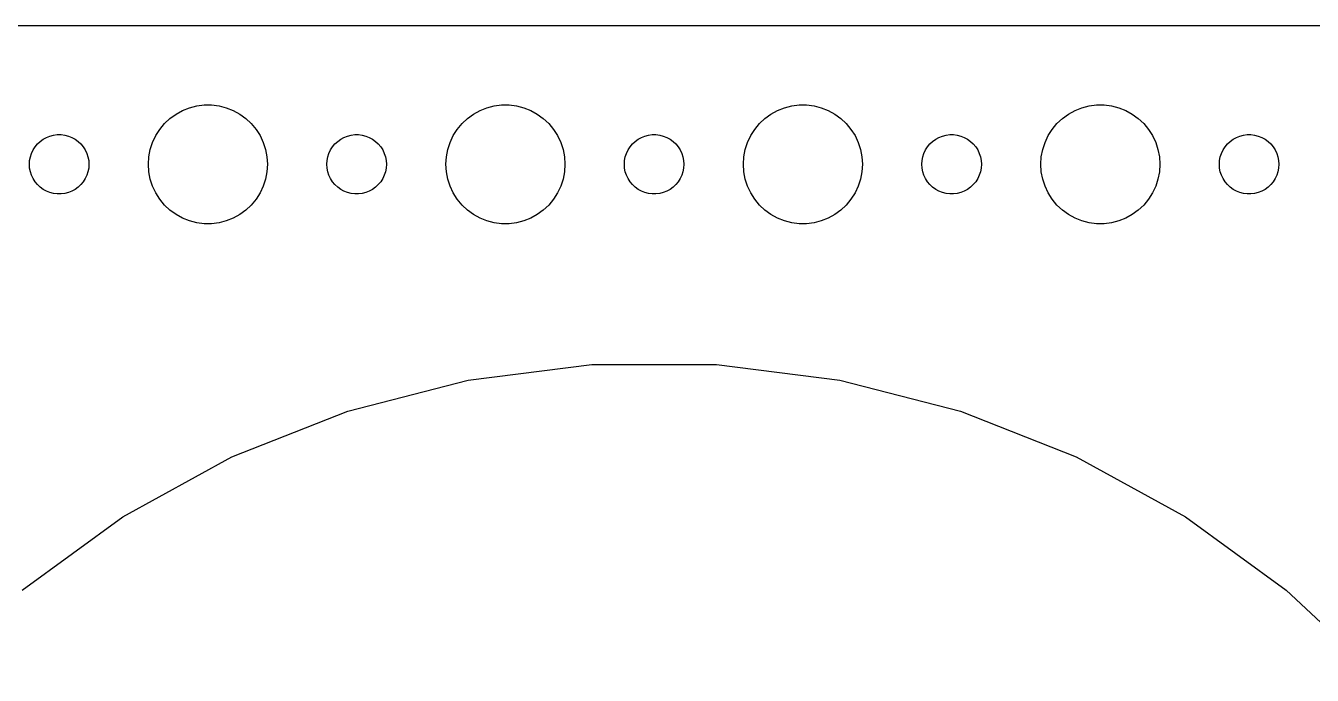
# Model space of a CAD drawing. Header units: metres. Extents: x -270 to 270, y -67 to 67.
# Drawn here: x -136.7 to -71.8, y 34.2 to 67 of the extents above; entities that cross this region are included whole.
import ezdxf

# ---------------------------------------------------------------- set-up
doc = ezdxf.new("R2010")
doc.units = ezdxf.units.M

msp = doc.modelspace()

# ---------------------------------------------------------------- linework, layer by layer
for p, q in [((264.814, 66.9901), (-264.814, 66.9901)), ((-128.427, 62.8532), (-128.062, 62.9469)), ((-128.062, 62.9469), (-127.688, 62.9941)), ((-127.688, 62.9941), (-127.312, 62.9941)), ((-127.312, 62.9941), (-126.938, 62.9469)), ((-126.938, 62.9469), (-126.573, 62.8532)), ((-113.427, 62.8532), (-113.062, 62.9469)), ((-113.062, 62.9469), (-112.688, 62.9941)), ((-112.688, 62.9941), (-112.312, 62.9941)), ((-112.312, 62.9941), (-111.938, 62.9469)), ((-111.938, 62.9469), (-111.573, 62.8532)), ((-98.427, 62.8532), (-98.0621, 62.9469)), ((-98.0621, 62.9469), (-97.6884, 62.9941)), ((-97.6884, 62.9941), (-97.3116, 62.9941)), ((-97.3116, 62.9941), (-96.9379, 62.9469)), ((-96.9379, 62.9469), (-96.573, 62.8532)), ((-83.427, 62.8532), (-83.0621, 62.9469)), ((-83.0621, 62.9469), (-82.6884, 62.9941)), ((-82.6884, 62.9941), (-82.3116, 62.9941)), ((-82.3116, 62.9941), (-81.9379, 62.9469)), ((-81.9379, 62.9469), (-81.573, 62.8532)), ((-129.687, 62.0536), (-129.412, 62.3115)), ((-129.412, 62.3115), (-129.107, 62.533)), ((-129.107, 62.533), (-128.777, 62.7145)), ((-128.777, 62.7145), (-128.427, 62.8532)), ((-126.573, 62.8532), (-126.223, 62.7145)), ((-126.223, 62.7145), (-125.893, 62.533)), ((-125.893, 62.533), (-125.588, 62.3115)), ((-125.588, 62.3115), (-125.313, 62.0536)), ((-114.687, 62.0536), (-114.412, 62.3115)), ((-114.412, 62.3115), (-114.107, 62.533)), ((-114.107, 62.533), (-113.777, 62.7145)), ((-113.777, 62.7145), (-113.427, 62.8532)), ((-111.573, 62.8532), (-111.223, 62.7145)), ((-111.223, 62.7145), (-110.893, 62.533)), ((-110.893, 62.533), (-110.588, 62.3115)), ((-110.588, 62.3115), (-110.313, 62.0536)), ((-99.6869, 62.0536), (-99.4123, 62.3115)), ((-99.4123, 62.3115), (-99.1075, 62.533)), ((-99.1075, 62.533), (-98.7773, 62.7145)), ((-98.7773, 62.7145), (-98.427, 62.8532)), ((-96.573, 62.8532), (-96.2227, 62.7145)), ((-96.2227, 62.7145), (-95.8925, 62.533)), ((-95.8925, 62.533), (-95.5877, 62.3115)), ((-95.5877, 62.3115), (-95.3131, 62.0536)), ((-84.6869, 62.0536), (-84.4123, 62.3115)), ((-84.4123, 62.3115), (-84.1075, 62.533)), ((-84.1075, 62.533), (-83.7773, 62.7145)), ((-83.7773, 62.7145), (-83.427, 62.8532)), ((-81.573, 62.8532), (-81.2227, 62.7145)), ((-81.2227, 62.7145), (-80.8925, 62.533)), ((-80.8925, 62.533), (-80.5877, 62.3115)), ((-80.5877, 62.3115), (-80.3131, 62.0536)), ((-130.129, 61.4453), (-129.927, 61.7634)), ((-129.927, 61.7634), (-129.687, 62.0536)), ((-125.313, 62.0536), (-125.073, 61.7634)), ((-125.073, 61.7634), (-124.871, 61.4453)), ((-115.129, 61.4453), (-114.927, 61.7634)), ((-114.927, 61.7634), (-114.687, 62.0536)), ((-110.313, 62.0536), (-110.073, 61.7634)), ((-110.073, 61.7634), (-109.871, 61.4453)), ((-100.129, 61.4453), (-99.927, 61.7634)), ((-99.927, 61.7634), (-99.6869, 62.0536)), ((-95.3131, 62.0536), (-95.073, 61.7634)), ((-95.073, 61.7634), (-94.8711, 61.4453)), ((-85.1289, 61.4453), (-84.927, 61.7634)), ((-84.927, 61.7634), (-84.6869, 62.0536)), ((-80.3131, 62.0536), (-80.073, 61.7634)), ((-80.073, 61.7634), (-79.8711, 61.4453)), ((-136.214, 60.8817), (-136.093, 61.0268)), ((-136.093, 61.0268), (-135.956, 61.1558)), ((-135.956, 61.1558), (-135.804, 61.2665)), ((-135.804, 61.2665), (-135.639, 61.3572)), ((-135.639, 61.3572), (-135.464, 61.4266)), ((-135.464, 61.4266), (-135.281, 61.4734)), ((-135.281, 61.4734), (-135.094, 61.497)), ((-135.094, 61.497), (-134.906, 61.497)), ((-134.906, 61.497), (-134.719, 61.4734)), ((-134.719, 61.4734), (-134.536, 61.4266)), ((-134.536, 61.4266), (-134.361, 61.3572)), ((-134.361, 61.3572), (-134.196, 61.2665)), ((-134.196, 61.2665), (-134.044, 61.1558)), ((-134.044, 61.1558), (-133.907, 61.0268)), ((-133.907, 61.0268), (-133.786, 60.8817)), ((-130.406, 60.7461), (-130.289, 61.1044)), ((-130.289, 61.1044), (-130.129, 61.4453)), ((-124.871, 61.4453), (-124.711, 61.1044)), ((-124.711, 61.1044), (-124.594, 60.7461)), ((-121.214, 60.8817), (-121.093, 61.0268)), ((-121.093, 61.0268), (-120.956, 61.1558)), ((-120.956, 61.1558), (-120.804, 61.2665)), ((-120.804, 61.2665), (-120.639, 61.3572)), ((-120.639, 61.3572), (-120.464, 61.4266)), ((-120.464, 61.4266), (-120.281, 61.4734)), ((-120.281, 61.4734), (-120.094, 61.497)), ((-120.094, 61.497), (-119.906, 61.497)), ((-119.906, 61.497), (-119.719, 61.4734)), ((-119.719, 61.4734), (-119.536, 61.4266)), ((-119.536, 61.4266), (-119.361, 61.3572)), ((-119.361, 61.3572), (-119.196, 61.2665)), ((-119.196, 61.2665), (-119.044, 61.1558)), ((-119.044, 61.1558), (-118.907, 61.0268)), ((-118.907, 61.0268), (-118.786, 60.8817)), ((-115.406, 60.7461), (-115.289, 61.1044)), ((-115.289, 61.1044), (-115.129, 61.4453)), ((-109.871, 61.4453), (-109.711, 61.1044)), ((-109.711, 61.1044), (-109.594, 60.7461)), ((-106.214, 60.8817), (-106.093, 61.0268)), ((-106.093, 61.0268), (-105.956, 61.1558)), ((-105.956, 61.1558), (-105.804, 61.2665)), ((-105.804, 61.2665), (-105.639, 61.3572)), ((-105.639, 61.3572), (-105.464, 61.4266)), ((-105.464, 61.4266), (-105.281, 61.4734)), ((-105.281, 61.4734), (-105.094, 61.497)), ((-105.094, 61.497), (-104.906, 61.497)), ((-104.906, 61.497), (-104.719, 61.4734)), ((-104.719, 61.4734), (-104.536, 61.4266)), ((-104.536, 61.4266), (-104.361, 61.3572)), ((-104.361, 61.3572), (-104.196, 61.2665)), ((-104.196, 61.2665), (-104.044, 61.1558)), ((-104.044, 61.1558), (-103.907, 61.0268)), ((-103.907, 61.0268), (-103.786, 60.8817)), ((-100.406, 60.7461), (-100.289, 61.1044)), ((-100.289, 61.1044), (-100.129, 61.4453)), ((-94.8711, 61.4453), (-94.7107, 61.1044)), ((-94.7107, 61.1044), (-94.5943, 60.7461)), ((-91.2135, 60.8817), (-91.0934, 61.0268)), ((-91.0934, 61.0268), (-90.9561, 61.1558)), ((-90.9561, 61.1558), (-90.8037, 61.2665)), ((-90.8037, 61.2665), (-90.6387, 61.3572)), ((-90.6387, 61.3572), (-90.4635, 61.4266)), ((-90.4635, 61.4266), (-90.2811, 61.4734)), ((-90.2811, 61.4734), (-90.0942, 61.497)), ((-90.0942, 61.497), (-89.9058, 61.497)), ((-89.9058, 61.497), (-89.7189, 61.4734)), ((-89.7189, 61.4734), (-89.5365, 61.4266)), ((-89.5365, 61.4266), (-89.3613, 61.3572)), ((-89.3613, 61.3572), (-89.1963, 61.2665)), ((-89.1963, 61.2665), (-89.0439, 61.1558)), ((-89.0439, 61.1558), (-88.9065, 61.0268)), ((-88.9065, 61.0268), (-88.7865, 60.8817)), ((-85.4057, 60.7461), (-85.2893, 61.1044)), ((-85.2893, 61.1044), (-85.1289, 61.4453)), ((-79.8711, 61.4453), (-79.7107, 61.1044)), ((-79.7107, 61.1044), (-79.5943, 60.7461)), ((-76.2135, 60.8817), (-76.0934, 61.0268)), ((-76.0934, 61.0268), (-75.9561, 61.1558)), ((-75.9561, 61.1558), (-75.8037, 61.2665)), ((-75.8037, 61.2665), (-75.6387, 61.3572)), ((-75.6387, 61.3572), (-75.4635, 61.4266)), ((-75.4635, 61.4266), (-75.2811, 61.4734)), ((-75.2811, 61.4734), (-75.0942, 61.497)), ((-75.0942, 61.497), (-74.9058, 61.497)), ((-74.9058, 61.497), (-74.7189, 61.4734)), ((-74.7189, 61.4734), (-74.5365, 61.4266)), ((-74.5365, 61.4266), (-74.3613, 61.3572)), ((-74.3613, 61.3572), (-74.1963, 61.2665)), ((-74.1963, 61.2665), (-74.0439, 61.1558)), ((-74.0439, 61.1558), (-73.9065, 61.0268)), ((-73.9065, 61.0268), (-73.7865, 60.8817)), ((-136.488, 60.188), (-136.453, 60.373)), ((-136.453, 60.373), (-136.395, 60.5522)), ((-136.395, 60.5522), (-136.314, 60.7226)), ((-136.314, 60.7226), (-136.214, 60.8817)), ((-133.786, 60.8817), (-133.686, 60.7226)), ((-133.686, 60.7226), (-133.605, 60.5522)), ((-133.605, 60.5522), (-133.547, 60.373)), ((-133.547, 60.373), (-133.512, 60.188)), ((-130.5, 60), (-130.476, 60.376)), ((-130.476, 60.376), (-130.406, 60.7461)), ((-124.594, 60.7461), (-124.524, 60.376)), ((-124.524, 60.376), (-124.5, 60)), ((-121.488, 60.188), (-121.453, 60.373)), ((-121.453, 60.373), (-121.395, 60.5522)), ((-121.395, 60.5522), (-121.314, 60.7226)), ((-121.314, 60.7226), (-121.214, 60.8817)), ((-118.786, 60.8817), (-118.686, 60.7226)), ((-118.686, 60.7226), (-118.605, 60.5522)), ((-118.605, 60.5522), (-118.547, 60.373)), ((-118.547, 60.373), (-118.512, 60.188)), ((-115.5, 60), (-115.476, 60.376)), ((-115.476, 60.376), (-115.406, 60.7461)), ((-109.594, 60.7461), (-109.524, 60.376)), ((-109.524, 60.376), (-109.5, 60)), ((-106.488, 60.188), (-106.453, 60.373)), ((-106.453, 60.373), (-106.395, 60.5522)), ((-106.395, 60.5522), (-106.314, 60.7226)), ((-106.314, 60.7226), (-106.214, 60.8817)), ((-103.786, 60.8817), (-103.686, 60.7226)), ((-103.686, 60.7226), (-103.605, 60.5522)), ((-103.605, 60.5522), (-103.547, 60.373)), ((-103.547, 60.373), (-103.512, 60.188)), ((-100.5, 60), (-100.476, 60.376)), ((-100.476, 60.376), (-100.406, 60.7461)), ((-94.5943, 60.7461), (-94.5237, 60.376)), ((-94.5237, 60.376), (-94.5, 60)), ((-91.4882, 60.188), (-91.4529, 60.373)), ((-91.4529, 60.373), (-91.3947, 60.5522)), ((-91.3947, 60.5522), (-91.3145, 60.7226)), ((-91.3145, 60.7226), (-91.2135, 60.8817)), ((-88.7865, 60.8817), (-88.6855, 60.7226)), ((-88.6855, 60.7226), (-88.6053, 60.5522)), ((-88.6053, 60.5522), (-88.5471, 60.373)), ((-88.5471, 60.373), (-88.5118, 60.188)), ((-85.5, 60), (-85.4763, 60.376)), ((-85.4763, 60.376), (-85.4057, 60.7461)), ((-79.5943, 60.7461), (-79.5237, 60.376)), ((-79.5237, 60.376), (-79.5, 60)), ((-76.4882, 60.188), (-76.4529, 60.373)), ((-76.4529, 60.373), (-76.3947, 60.5522)), ((-76.3947, 60.5522), (-76.3145, 60.7226)), ((-76.3145, 60.7226), (-76.2135, 60.8817)), ((-73.7865, 60.8817), (-73.6855, 60.7226)), ((-73.6855, 60.7226), (-73.6053, 60.5522)), ((-73.6053, 60.5522), (-73.5471, 60.373)), ((-73.5471, 60.373), (-73.5118, 60.188)), ((-136.5, 60), (-136.488, 60.188)), ((-136.488, 59.812), (-136.5, 60)), ((-136.453, 59.627), (-136.488, 59.812)), ((-133.512, 59.812), (-133.547, 59.627)), ((-133.512, 60.188), (-133.5, 60)), ((-133.5, 60), (-133.512, 59.812)), ((-130.476, 59.624), (-130.5, 60)), ((-124.5, 60), (-124.524, 59.624)), ((-121.5, 60), (-121.488, 60.188)), ((-121.488, 59.812), (-121.5, 60)), ((-121.453, 59.627), (-121.488, 59.812)), ((-118.512, 59.812), (-118.547, 59.627)), ((-118.512, 60.188), (-118.5, 60)), ((-118.5, 60), (-118.512, 59.812)), ((-115.476, 59.624), (-115.5, 60)), ((-109.5, 60), (-109.524, 59.624)), ((-106.5, 60), (-106.488, 60.188)), ((-106.488, 59.812), (-106.5, 60)), ((-106.453, 59.627), (-106.488, 59.812)), ((-103.512, 59.812), (-103.547, 59.627)), ((-103.512, 60.188), (-103.5, 60)), ((-103.5, 60), (-103.512, 59.812)), ((-100.476, 59.624), (-100.5, 60)), ((-94.5, 60), (-94.5237, 59.624)), ((-91.5, 60), (-91.4882, 60.188)), ((-91.4882, 59.812), (-91.5, 60)), ((-91.4529, 59.627), (-91.4882, 59.812)), ((-88.5118, 59.812), (-88.5471, 59.627)), ((-88.5118, 60.188), (-88.5, 60)), ((-88.5, 60), (-88.5118, 59.812)), ((-85.4763, 59.624), (-85.5, 60)), ((-79.5, 60), (-79.5237, 59.624)), ((-76.5, 60), (-76.4882, 60.188)), ((-76.4882, 59.812), (-76.5, 60)), ((-76.4529, 59.627), (-76.4882, 59.812)), ((-73.5118, 59.812), (-73.5471, 59.627)), ((-73.5118, 60.188), (-73.5, 60)), ((-73.5, 60), (-73.5118, 59.812)), ((-136.395, 59.4478), (-136.453, 59.627)), ((-136.314, 59.2774), (-136.395, 59.4478)), ((-136.214, 59.1183), (-136.314, 59.2774)), ((-136.093, 58.9732), (-136.214, 59.1183)), ((-133.786, 59.1183), (-133.907, 58.9732)), ((-133.686, 59.2774), (-133.786, 59.1183)), ((-133.605, 59.4478), (-133.686, 59.2774)), ((-133.547, 59.627), (-133.605, 59.4478)), ((-130.406, 59.2539), (-130.476, 59.624)), ((-130.289, 58.8956), (-130.406, 59.2539)), ((-124.594, 59.2539), (-124.711, 58.8956)), ((-124.524, 59.624), (-124.594, 59.2539)), ((-121.395, 59.4478), (-121.453, 59.627)), ((-121.314, 59.2774), (-121.395, 59.4478)), ((-121.214, 59.1183), (-121.314, 59.2774)), ((-121.093, 58.9732), (-121.214, 59.1183)), ((-118.786, 59.1183), (-118.907, 58.9732)), ((-118.686, 59.2774), (-118.786, 59.1183)), ((-118.605, 59.4478), (-118.686, 59.2774)), ((-118.547, 59.627), (-118.605, 59.4478)), ((-115.406, 59.2539), (-115.476, 59.624)), ((-115.289, 58.8956), (-115.406, 59.2539)), ((-109.594, 59.2539), (-109.711, 58.8956)), ((-109.524, 59.624), (-109.594, 59.2539)), ((-106.395, 59.4478), (-106.453, 59.627)), ((-106.314, 59.2774), (-106.395, 59.4478)), ((-106.214, 59.1183), (-106.314, 59.2774)), ((-106.093, 58.9732), (-106.214, 59.1183)), ((-103.786, 59.1183), (-103.907, 58.9732)), ((-103.686, 59.2774), (-103.786, 59.1183)), ((-103.605, 59.4478), (-103.686, 59.2774)), ((-103.547, 59.627), (-103.605, 59.4478)), ((-100.406, 59.2539), (-100.476, 59.624)), ((-100.289, 58.8956), (-100.406, 59.2539)), ((-94.5943, 59.2539), (-94.7107, 58.8956)), ((-94.5237, 59.624), (-94.5943, 59.2539)), ((-91.3947, 59.4478), (-91.4529, 59.627)), ((-91.3145, 59.2774), (-91.3947, 59.4478)), ((-91.2135, 59.1183), (-91.3145, 59.2774)), ((-91.0934, 58.9732), (-91.2135, 59.1183)), ((-88.7865, 59.1183), (-88.9065, 58.9732)), ((-88.6855, 59.2774), (-88.7865, 59.1183)), ((-88.6053, 59.4478), (-88.6855, 59.2774)), ((-88.5471, 59.627), (-88.6053, 59.4478)), ((-85.4057, 59.2539), (-85.4763, 59.624)), ((-85.2893, 58.8956), (-85.4057, 59.2539)), ((-79.5943, 59.2539), (-79.7107, 58.8956)), ((-79.5237, 59.624), (-79.5943, 59.2539)), ((-76.3947, 59.4478), (-76.4529, 59.627)), ((-76.3145, 59.2774), (-76.3947, 59.4478)), ((-76.2135, 59.1183), (-76.3145, 59.2774)), ((-76.0934, 58.9732), (-76.2135, 59.1183)), ((-73.7865, 59.1183), (-73.9065, 58.9732)), ((-73.6855, 59.2774), (-73.7865, 59.1183)), ((-73.6053, 59.4478), (-73.6855, 59.2774)), ((-73.5471, 59.627), (-73.6053, 59.4478)), ((-135.956, 58.8442), (-136.093, 58.9732)), ((-135.804, 58.7335), (-135.956, 58.8442)), ((-135.639, 58.6428), (-135.804, 58.7335)), ((-135.464, 58.5734), (-135.639, 58.6428)), ((-135.281, 58.5266), (-135.464, 58.5734)), ((-135.094, 58.503), (-135.281, 58.5266)), ((-134.906, 58.503), (-135.094, 58.503)), ((-134.719, 58.5266), (-134.906, 58.503)), ((-134.536, 58.5734), (-134.719, 58.5266)), ((-134.361, 58.6428), (-134.536, 58.5734)), ((-134.196, 58.7335), (-134.361, 58.6428)), ((-134.044, 58.8442), (-134.196, 58.7335)), ((-133.907, 58.9732), (-134.044, 58.8442)), ((-130.129, 58.5547), (-130.289, 58.8956)), ((-129.927, 58.2366), (-130.129, 58.5547)), ((-124.871, 58.5547), (-125.073, 58.2366)), ((-124.711, 58.8956), (-124.871, 58.5547)), ((-120.956, 58.8442), (-121.093, 58.9732)), ((-120.804, 58.7335), (-120.956, 58.8442)), ((-120.639, 58.6428), (-120.804, 58.7335)), ((-120.464, 58.5734), (-120.639, 58.6428)), ((-120.281, 58.5266), (-120.464, 58.5734)), ((-120.094, 58.503), (-120.281, 58.5266)), ((-119.906, 58.503), (-120.094, 58.503)), ((-119.719, 58.5266), (-119.906, 58.503)), ((-119.536, 58.5734), (-119.719, 58.5266)), ((-119.361, 58.6428), (-119.536, 58.5734)), ((-119.196, 58.7335), (-119.361, 58.6428)), ((-119.044, 58.8442), (-119.196, 58.7335)), ((-118.907, 58.9732), (-119.044, 58.8442)), ((-115.129, 58.5547), (-115.289, 58.8956)), ((-114.927, 58.2366), (-115.129, 58.5547)), ((-109.871, 58.5547), (-110.073, 58.2366)), ((-109.711, 58.8956), (-109.871, 58.5547)), ((-105.956, 58.8442), (-106.093, 58.9732)), ((-105.804, 58.7335), (-105.956, 58.8442)), ((-105.639, 58.6428), (-105.804, 58.7335)), ((-105.464, 58.5734), (-105.639, 58.6428)), ((-105.281, 58.5266), (-105.464, 58.5734)), ((-105.094, 58.503), (-105.281, 58.5266)), ((-104.906, 58.503), (-105.094, 58.503)), ((-104.719, 58.5266), (-104.906, 58.503)), ((-104.536, 58.5734), (-104.719, 58.5266)), ((-104.361, 58.6428), (-104.536, 58.5734)), ((-104.196, 58.7335), (-104.361, 58.6428)), ((-104.044, 58.8442), (-104.196, 58.7335)), ((-103.907, 58.9732), (-104.044, 58.8442)), ((-100.129, 58.5547), (-100.289, 58.8956)), ((-99.927, 58.2366), (-100.129, 58.5547)), ((-94.8711, 58.5547), (-95.073, 58.2366)), ((-94.7107, 58.8956), (-94.8711, 58.5547)), ((-90.9561, 58.8442), (-91.0934, 58.9732)), ((-90.8037, 58.7335), (-90.9561, 58.8442)), ((-90.6387, 58.6428), (-90.8037, 58.7335)), ((-90.4635, 58.5734), (-90.6387, 58.6428)), ((-90.2811, 58.5266), (-90.4635, 58.5734)), ((-90.0942, 58.503), (-90.2811, 58.5266)), ((-89.9058, 58.503), (-90.0942, 58.503)), ((-89.7189, 58.5266), (-89.9058, 58.503)), ((-89.5365, 58.5734), (-89.7189, 58.5266)), ((-89.3613, 58.6428), (-89.5365, 58.5734)), ((-89.1963, 58.7335), (-89.3613, 58.6428)), ((-89.0439, 58.8442), (-89.1963, 58.7335)), ((-88.9065, 58.9732), (-89.0439, 58.8442)), ((-85.1289, 58.5547), (-85.2893, 58.8956)), ((-84.927, 58.2366), (-85.1289, 58.5547)), ((-79.8711, 58.5547), (-80.073, 58.2366)), ((-79.7107, 58.8956), (-79.8711, 58.5547)), ((-75.9561, 58.8442), (-76.0934, 58.9732)), ((-75.8037, 58.7335), (-75.9561, 58.8442)), ((-75.6387, 58.6428), (-75.8037, 58.7335)), ((-75.4635, 58.5734), (-75.6387, 58.6428)), ((-75.2811, 58.5266), (-75.4635, 58.5734)), ((-75.0942, 58.503), (-75.2811, 58.5266)), ((-74.9058, 58.503), (-75.0942, 58.503)), ((-74.7189, 58.5266), (-74.9058, 58.503)), ((-74.5365, 58.5734), (-74.7189, 58.5266)), ((-74.3613, 58.6428), (-74.5365, 58.5734)), ((-74.1963, 58.7335), (-74.3613, 58.6428)), ((-74.0439, 58.8442), (-74.1963, 58.7335)), ((-73.9065, 58.9732), (-74.0439, 58.8442)), ((-129.687, 57.9464), (-129.927, 58.2366)), ((-129.412, 57.6885), (-129.687, 57.9464)), ((-125.313, 57.9464), (-125.588, 57.6885)), ((-125.073, 58.2366), (-125.313, 57.9464)), ((-114.687, 57.9464), (-114.927, 58.2366)), ((-114.412, 57.6885), (-114.687, 57.9464)), ((-110.313, 57.9464), (-110.588, 57.6885)), ((-110.073, 58.2366), (-110.313, 57.9464)), ((-99.6869, 57.9464), (-99.927, 58.2366)), ((-99.4123, 57.6885), (-99.6869, 57.9464)), ((-95.3131, 57.9464), (-95.5877, 57.6885)), ((-95.073, 58.2366), (-95.3131, 57.9464)), ((-84.6869, 57.9464), (-84.927, 58.2366)), ((-84.4123, 57.6885), (-84.6869, 57.9464)), ((-80.3131, 57.9464), (-80.5877, 57.6885)), ((-80.073, 58.2366), (-80.3131, 57.9464)), ((-129.107, 57.467), (-129.412, 57.6885)), ((-128.777, 57.2855), (-129.107, 57.467)), ((-128.427, 57.1468), (-128.777, 57.2855)), ((-128.062, 57.0531), (-128.427, 57.1468)), ((-126.573, 57.1468), (-126.938, 57.0531)), ((-126.223, 57.2855), (-126.573, 57.1468)), ((-125.893, 57.467), (-126.223, 57.2855)), ((-125.588, 57.6885), (-125.893, 57.467)), ((-114.107, 57.467), (-114.412, 57.6885)), ((-113.777, 57.2855), (-114.107, 57.467)), ((-113.427, 57.1468), (-113.777, 57.2855)), ((-113.062, 57.0531), (-113.427, 57.1468)), ((-111.573, 57.1468), (-111.938, 57.0531)), ((-111.223, 57.2855), (-111.573, 57.1468)), ((-110.893, 57.467), (-111.223, 57.2855)), ((-110.588, 57.6885), (-110.893, 57.467)), ((-99.1075, 57.467), (-99.4123, 57.6885)), ((-98.7773, 57.2855), (-99.1075, 57.467)), ((-98.427, 57.1468), (-98.7773, 57.2855)), ((-98.0621, 57.0531), (-98.427, 57.1468)), ((-96.573, 57.1468), (-96.9379, 57.0531)), ((-96.2227, 57.2855), (-96.573, 57.1468)), ((-95.8925, 57.467), (-96.2227, 57.2855)), ((-95.5877, 57.6885), (-95.8925, 57.467)), ((-84.1075, 57.467), (-84.4123, 57.6885)), ((-83.7773, 57.2855), (-84.1075, 57.467)), ((-83.427, 57.1468), (-83.7773, 57.2855)), ((-83.0621, 57.0531), (-83.427, 57.1468)), ((-81.573, 57.1468), (-81.9379, 57.0531)), ((-81.2227, 57.2855), (-81.573, 57.1468)), ((-80.8925, 57.467), (-81.2227, 57.2855)), ((-80.5877, 57.6885), (-80.8925, 57.467)), ((-127.688, 57.0059), (-128.062, 57.0531)), ((-127.312, 57.0059), (-127.688, 57.0059)), ((-126.938, 57.0531), (-127.312, 57.0059)), ((-112.688, 57.0059), (-113.062, 57.0531)), ((-112.312, 57.0059), (-112.688, 57.0059)), ((-111.938, 57.0531), (-112.312, 57.0059)), ((-97.6884, 57.0059), (-98.0621, 57.0531)), ((-97.3116, 57.0059), (-97.6884, 57.0059)), ((-96.9379, 57.0531), (-97.3116, 57.0059)), ((-82.6884, 57.0059), (-83.0621, 57.0531)), ((-82.3116, 57.0059), (-82.6884, 57.0059)), ((-81.9379, 57.0531), (-82.3116, 57.0059)), ((-114.369, 49.1143), (-108.14, 49.9013)), ((-108.14, 49.9013), (-101.86, 49.9013)), ((-101.86, 49.9013), (-95.6309, 49.1143)), ((-120.451, 47.5528), (-114.369, 49.1143)), ((-95.6309, 49.1143), (-89.5491, 47.5528)), ((-126.289, 45.2413), (-120.451, 47.5528)), ((-89.5491, 47.5528), (-83.711, 45.2413)), ((-131.791, 42.2164), (-126.289, 45.2413)), ((-83.711, 45.2413), (-78.2087, 42.2164)), ((-136.871, 38.5257), (-131.791, 42.2164)), ((-78.2087, 42.2164), (-73.1288, 38.5257)), ((-73.1288, 38.5257), (-68.5516, 34.2274))]:
    msp.add_line(p, q)

doc.saveas('drawing.dxf')
